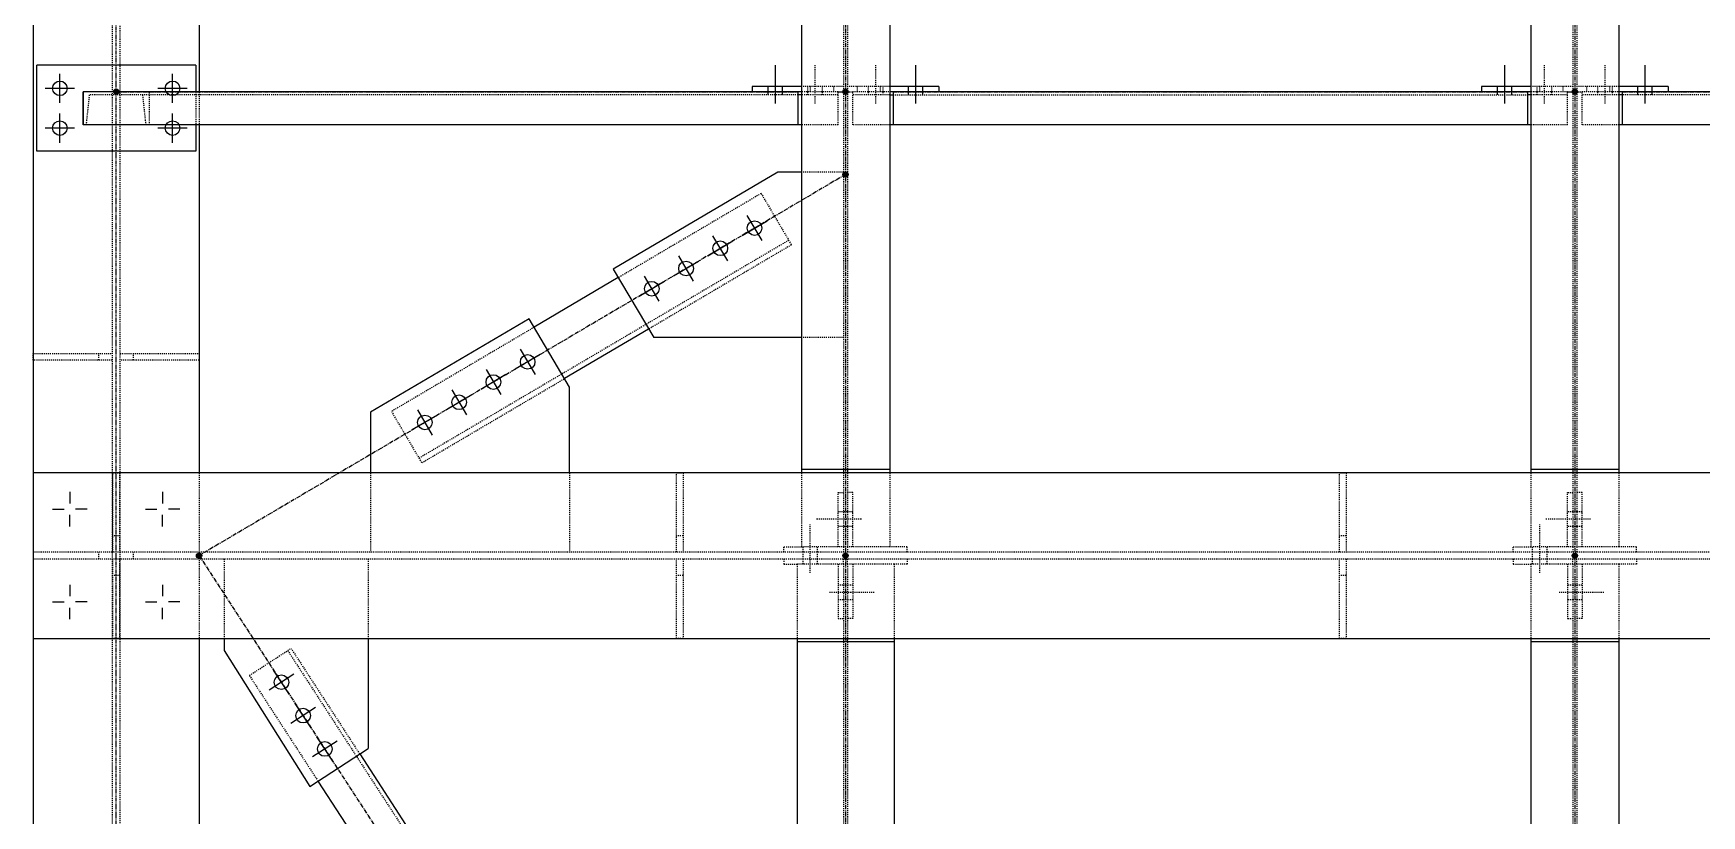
# Model space of a CAD drawing. Header units: millimetres. Extents: x 2102 to 20742, y 12631 to 26594.
# Drawn here: x 8507 to 11023, y 19128 to 20309 of the extents above; entities that cross this region are included whole.
import ezdxf

# ---------------------------------------------------------------- set-up
doc = ezdxf.new("R2010")
doc.units = ezdxf.units.MM
for name, pattern in [('CENTER', [12.7, 7.9375, -1.5875, 1.5875, -1.5875]), ('DXK_LINE_DOT2', [3.9198, 1.9599, -1.9599]), ('DXK_LINE_DOT5', [7.8785, 2.979, -0.9799, 0.9799, -0.9799, 0.9799, -0.9799])]:
    doc.linetypes.add(name, pattern=pattern)
for name, color, linetype in [('1', 7, 'Continuous'), ('2', 7, 'Continuous'), ('4', 7, 'Continuous')]:
    doc.layers.add(name, color=color, linetype=linetype)

# ---------------------------------------------------------------- blocks, each defined once
blk = doc.blocks.new('GridLine-116860372-116902 - 114867')
at = {"layer": '2', "color": 7, "linetype": 'DXK_LINE_DOT5'}
blk.add_line((9575.6, 12454.5), (9575.6, 27661.7), dxfattribs=at)
blk = doc.blocks.new('Part-116860372-114948 - 114867')
at = {"layer": '4', "linetype": 'Continuous'}
for points in [[(12325.6, 21315.8, -1), (12325.6, 21325.8, -1)], [(12325.6, 19065.8, -1), (12325.6, 19075.8, -1)]]:
    blk.add_hatch(color=4, dxfattribs=at).paths.add_polyline_path(points)
at = {"layer": '1', "color": 6, "linetype": 'DXK_LINE_DOT2'}
for p, q in [((12242.3, 21306.9), (12242.3, 21223.1)), ((12408.8, 21306.9), (12242.3, 21306.9)), ((12322, 21306.9), (12322, 21229.3)), ((12329.1, 21306.9), (12329.1, 21229.3)), ((12408.8, 21306.9), (12408.8, 21229.3)), ((12322, 21223.1), (12322, 19233.3)), ((12329.1, 21223.1), (12329.1, 19233.3)), ((12242.3, 19227.1), (12242.3, 19087.1)), ((12322, 19227.1), (12322, 19087.1)), ((12329.1, 19227.1), (12329.1, 19087.1)), ((12408.8, 19227.1), (12408.8, 19087.1)), ((12408.8, 19087.1), (12242.3, 19087.1))]:
    blk.add_line(p, q, dxfattribs=at)
at = {"layer": '2', "color": 2, "linetype": 'Continuous'}
for p, q in [((12242.3, 21229.3), (12242.3, 19227.1)), ((12408.8, 21223.1), (12242.3, 21223.1)), ((12322, 21229.3), (12322, 21223.1)), ((12329.1, 21229.3), (12329.1, 21223.1)), ((12408.8, 21229.3), (12408.8, 19227.1)), ((12408.8, 19233.3), (12242.3, 19233.3)), ((12322, 19233.3), (12322, 19227.1)), ((12329.1, 19233.3), (12329.1, 19227.1))]:
    blk.add_line(p, q, dxfattribs=at)
at = {"layer": '4', "color": 4, "linetype": 'CENTER'}
blk.add_line((12325.6, 21320.8), (12325.6, 19070.8), dxfattribs=at)
at = {"layer": '4', "color": 4, "linetype": 'Continuous'}
for centre in [(12325.6, 21320.8), (12325.6, 19070.8)]:
    blk.add_circle(centre, 5, dxfattribs=at)
blk = doc.blocks.new('Part-116860372-114947 - 114867')
at = {"layer": '4', "linetype": 'Continuous'}
for points in [[(10950.6, 21315.8, -1), (10950.6, 21325.8, -1)], [(10950.6, 19065.8, -1), (10950.6, 19075.8, -1)]]:
    blk.add_hatch(color=4, dxfattribs=at).paths.add_polyline_path(points)
at = {"layer": '1', "color": 6, "linetype": 'DXK_LINE_DOT2'}
for p, q in [((10867.3, 21306.9), (10867.3, 21223.1)), ((11033.8, 21306.9), (10867.3, 21306.9)), ((10947, 21306.9), (10947, 21229.3)), ((10954.1, 21306.9), (10954.1, 21229.3)), ((11033.8, 21306.9), (11033.8, 21229.3)), ((10947, 21223.1), (10947, 19233.3)), ((10954.1, 21223.1), (10954.1, 19233.3)), ((10867.3, 19227.1), (10867.3, 19087.1)), ((10947, 19227.1), (10947, 19087.1)), ((10954.1, 19227.1), (10954.1, 19087.1)), ((11033.8, 19227.1), (11033.8, 19087.1)), ((11033.8, 19087.1), (10867.3, 19087.1))]:
    blk.add_line(p, q, dxfattribs=at)
at = {"layer": '2', "color": 2, "linetype": 'Continuous'}
for p, q in [((10867.3, 21229.3), (10867.3, 19227.1)), ((11033.8, 21223.1), (10867.3, 21223.1)), ((10947, 21229.3), (10947, 21223.1)), ((10954.1, 21229.3), (10954.1, 21223.1)), ((11033.8, 21229.3), (11033.8, 19227.1)), ((11033.8, 19233.3), (10867.3, 19233.3)), ((10947, 19233.3), (10947, 19227.1)), ((10954.1, 19233.3), (10954.1, 19227.1))]:
    blk.add_line(p, q, dxfattribs=at)
at = {"layer": '4', "color": 4, "linetype": 'CENTER'}
blk.add_line((10950.6, 21320.8), (10950.6, 19070.8), dxfattribs=at)
at = {"layer": '4', "color": 4, "linetype": 'Continuous'}
for centre in [(10950.6, 21320.8), (10950.6, 19070.8)]:
    blk.add_circle(centre, 5, dxfattribs=at)
blk = doc.blocks.new('Bolt-116860372-115965 - 114867')
at = {"layer": '1', "color": 1, "linetype": 'DXK_LINE_DOT2'}
for p, q in [((12295.8, 19002.1), (12380.8, 19002.1)), ((12312, 19015.8), (12322, 19015.8)), ((12322, 19015.8), (12329.1, 19015.8)), ((12329.1, 19015.8), (12339.1, 19015.8)), ((12312, 18988.3), (12322, 18988.3)), ((12322, 18988.3), (12329.1, 18988.3)), ((12329.1, 18988.3), (12339.1, 18988.3))]:
    blk.add_line(p, q, dxfattribs=at)
blk = doc.blocks.new('Bolt-116860372-115976 - 114867')
at = {"layer": '1', "color": 1, "linetype": 'DXK_LINE_DOT2'}
for p, q in [((10920.4, 19002.1), (11005.4, 19002.1)), ((10936.6, 19015.8), (10946.6, 19015.8)), ((10946.6, 19015.8), (10954.5, 19015.8)), ((10954.5, 19015.8), (10964.5, 19015.8)), ((10936.6, 18988.3), (10946.6, 18988.3)), ((10946.6, 18988.3), (10954.5, 18988.3)), ((10954.5, 18988.3), (10964.5, 18988.3))]:
    blk.add_line(p, q, dxfattribs=at)
blk = doc.blocks.new('Part-116860372-115042 - 114867')
at = {"layer": '4', "linetype": 'Continuous'}
for points in [[(10950.6, 19940.8, -1), (10950.6, 19950.8, -1)], [(12325.6, 19940.8, -1), (12325.6, 19950.8, -1)]]:
    blk.add_hatch(color=4, dxfattribs=at).paths.add_polyline_path(points)
at = {"layer": '1', "color": 6, "linetype": 'DXK_LINE_DOT2'}
for p, q in [((10964.1, 19883.3), (10964.1, 19945.8)), ((11040.1, 19945.8), (10964.1, 19945.8)), ((12312, 19945.8), (12236.1, 19945.8)), ((12312, 19883.3), (12312, 19945.8)), ((11033.8, 19939.6), (10964.1, 19939.6)), ((11040.1, 19939.6), (12236.1, 19939.6)), ((12312, 19939.6), (12242.3, 19939.6)), ((11033.8, 19883.3), (10964.1, 19883.3)), ((12312, 19883.3), (12242.3, 19883.3))]:
    blk.add_line(p, q, dxfattribs=at)
at = {"layer": '2', "color": 2, "linetype": 'Continuous'}
for p, q in [((12236.1, 19945.8), (11040.1, 19945.8)), ((11040.1, 19945.8), (11040.1, 19883.3)), ((12236.1, 19945.8), (12236.1, 19883.3)), ((11033.8, 19939.6), (11040.1, 19939.6)), ((12242.3, 19939.6), (12236.1, 19939.6)), ((12242.3, 19883.3), (11033.8, 19883.3))]:
    blk.add_line(p, q, dxfattribs=at)
at = {"layer": '4', "color": 4, "linetype": 'CENTER'}
for p, q in [((10950.6, 19945.8), (10964.1, 19945.8)), ((11040.1, 19945.8), (12236.1, 19945.8)), ((12312, 19945.8), (12325.6, 19945.8))]:
    blk.add_line(p, q, dxfattribs=at)
at = {"layer": '4', "color": 4, "linetype": 'Continuous'}
for centre in [(10950.6, 19945.8), (12325.6, 19945.8)]:
    blk.add_circle(centre, 5, dxfattribs=at)
blk = doc.blocks.new('Part-116860372-115984 - 114867')
at = {"layer": '1', "color": 6, "linetype": 'DXK_LINE_DOT2'}
for p, q in [((12339.1, 19189.6), (12329.1, 19189.6)), ((12339.1, 19087.1), (12339.1, 19189.6)), ((12329.1, 19087.1), (12329.1, 19077.1)), ((12441.6, 19087.1), (12408.8, 19087.1)), ((12441.6, 19077.1), (12441.6, 19087.1))]:
    blk.add_line(p, q, dxfattribs=at)
blk = doc.blocks.new('Part-116860372-115963 - 114867')
at = {"layer": '1', "color": 6, "linetype": 'DXK_LINE_DOT2'}
for p, q in [((12329.1, 19054.6), (12329.1, 19064.6)), ((12441.6, 19064.6), (12441.6, 19054.6)), ((12339.1, 19054.6), (12339.1, 18952.1)), ((12441.6, 19054.6), (12408.8, 19054.6)), ((12339.1, 18952.1), (12329.1, 18952.1))]:
    blk.add_line(p, q, dxfattribs=at)
blk = doc.blocks.new('Part-116860372-157426 - 114867')
at = {"layer": '1', "color": 6, "linetype": 'DXK_LINE_DOT2'}
for p, q in [((9569.3, 19227.1), (9419.3, 19227.1)), ((9419.3, 19227.1), (9419.3, 19077.1)), ((10631.8, 19227.1), (9581.8, 19227.1)), ((11881.8, 19227.1), (10644.3, 19227.1)), ((13131.8, 19227.1), (11894.3, 19227.1)), ((9419.3, 19064.6), (9419.3, 18914.6)), ((9419.3, 18914.6), (9569.3, 18914.6)), ((9581.8, 18914.6), (10631.8, 18914.6)), ((10644.3, 18914.6), (11881.8, 18914.6)), ((11894.3, 18914.6), (13131.8, 18914.6))]:
    blk.add_line(p, q, dxfattribs=at)
blk = doc.blocks.new('Part-116860372-115975 - 114867')
at = {"layer": '1', "color": 6, "linetype": 'DXK_LINE_DOT2'}
for p, q in [((10834.1, 19064.6), (10834.1, 19054.6)), ((10946.6, 19054.6), (10946.6, 19064.6)), ((10834.1, 19054.6), (10859.1, 19054.6)), ((10936.6, 19054.6), (10936.6, 18952.1)), ((10936.6, 18952.1), (10946.6, 18952.1))]:
    blk.add_line(p, q, dxfattribs=at)
blk = doc.blocks.new('Part-116860372-115983 - 114867')
at = {"layer": '1', "color": 6, "linetype": 'DXK_LINE_DOT2'}
for p, q in [((12312, 19087.1), (12312, 19189.6)), ((12312, 19189.6), (12322, 19189.6)), ((12209.5, 19077.1), (12209.5, 19087.1)), ((12209.5, 19087.1), (12242.3, 19087.1)), ((12322, 19087.1), (12322, 19077.1))]:
    blk.add_line(p, q, dxfattribs=at)
blk = doc.blocks.new('Part-116860372-114982 - 114867')
at = {"layer": '4', "linetype": 'Continuous'}
for points in [[(10950.6, 19065.8, -1), (10950.6, 19075.8, -1)], [(10950.6, 15315.8, -1), (10950.6, 15325.8, -1)]]:
    blk.add_hatch(color=4, dxfattribs=at).paths.add_polyline_path(points)
at = {"layer": '1', "color": 6, "linetype": 'DXK_LINE_DOT2'}
for p, q in [((11042.1, 19054.6), (10859.1, 19054.6)), ((10859.1, 19054.6), (10859.1, 18914.6)), ((10946.6, 19054.6), (10946.6, 18914.6)), ((10954.5, 19054.6), (10954.5, 18908.3)), ((11042.1, 19054.6), (11042.1, 18914.6)), ((10946.6, 18908.3), (10946.6, 15470.2)), ((10954.5, 18908.3), (10954.5, 15470.2)), ((10859.1, 15464), (10859.1, 15338.3)), ((10946.6, 15338.3), (10946.6, 15464)), ((10954.5, 15464), (10954.5, 15338.3)), ((11042.1, 15464), (11042.1, 15338.3)), ((11042.1, 15338.3), (10859.1, 15338.3))]:
    blk.add_line(p, q, dxfattribs=at)
at = {"layer": '2', "color": 2, "linetype": 'Continuous'}
for p, q in [((10859.1, 18914.6), (10859.1, 15464)), ((11042.1, 18908.3), (10859.1, 18908.3)), ((10946.6, 18914.6), (10946.6, 18908.3)), ((10954.5, 18908.3), (10954.5, 18914.6)), ((11042.1, 18914.6), (11042.1, 15464)), ((11042.1, 15470.2), (10859.1, 15470.2)), ((10946.6, 15470.2), (10946.6, 15464)), ((10954.5, 15470.2), (10954.5, 15464))]:
    blk.add_line(p, q, dxfattribs=at)
at = {"layer": '4', "color": 4, "linetype": 'CENTER'}
blk.add_line((10950.6, 19070.8), (10950.6, 15320.8), dxfattribs=at)
at = {"layer": '4', "color": 4, "linetype": 'Continuous'}
for centre in [(10950.6, 19070.8), (10950.6, 15320.8)]:
    blk.add_circle(centre, 5, dxfattribs=at)
blk = doc.blocks.new('Part-116860372-114983 - 114867')
at = {"layer": '4', "linetype": 'Continuous'}
for points in [[(12325.6, 19065.8, -1), (12325.6, 19075.8, -1)], [(12325.6, 15315.8, -1), (12325.6, 15325.8, -1)]]:
    blk.add_hatch(color=4, dxfattribs=at).paths.add_polyline_path(points)
at = {"layer": '1', "color": 6, "linetype": 'DXK_LINE_DOT2'}
for p, q in [((12408.8, 19054.6), (12242.3, 19054.6)), ((12242.3, 19054.6), (12242.3, 18914.6)), ((12322, 19054.6), (12322, 18914.6)), ((12329.1, 19054.6), (12329.1, 18914.6)), ((12408.8, 19054.6), (12408.8, 18914.6)), ((12322, 18908.3), (12322, 15470.2)), ((12329.1, 18908.3), (12329.1, 15470.2)), ((12242.3, 15464), (12242.3, 15338.3)), ((12322, 15338.3), (12322, 15464)), ((12329.1, 15464), (12329.1, 15338.3)), ((12408.8, 15464), (12408.8, 15338.3)), ((12408.8, 15338.3), (12242.3, 15338.3))]:
    blk.add_line(p, q, dxfattribs=at)
at = {"layer": '2', "color": 2, "linetype": 'Continuous'}
for p, q in [((12242.3, 18914.6), (12242.3, 15464)), ((12408.8, 18908.3), (12242.3, 18908.3)), ((12322, 18914.6), (12322, 18908.3)), ((12329.1, 18914.6), (12329.1, 18908.3)), ((12408.8, 18914.6), (12408.8, 15464)), ((12408.8, 15470.2), (12242.3, 15470.2)), ((12322, 15470.2), (12322, 15464)), ((12329.1, 15470.2), (12329.1, 15464))]:
    blk.add_line(p, q, dxfattribs=at)
at = {"layer": '4', "color": 4, "linetype": 'CENTER'}
blk.add_line((12325.6, 19070.8), (12325.6, 15320.8), dxfattribs=at)
at = {"layer": '4', "color": 4, "linetype": 'Continuous'}
for centre in [(12325.6, 19070.8), (12325.6, 15320.8)]:
    blk.add_circle(centre, 5, dxfattribs=at)
blk = doc.blocks.new('Part-116860372-149920 - 114867')
at = {"layer": '1', "color": 6, "linetype": 'DXK_LINE_DOT2'}
for p, q in [((10631.8, 19077.1), (10631.8, 19227.1)), ((10631.8, 19227.1), (10644.3, 19227.1)), ((10644.3, 19227.1), (10644.3, 19077.1)), ((10644.3, 19108.3), (10631.8, 19108.3))]:
    blk.add_line(p, q, dxfattribs=at)
blk = doc.blocks.new('Part-116860372-115041 - 114867')
at = {"layer": '4', "linetype": 'Continuous'}
for points in [[(9575.6, 19940.8, -1), (9575.6, 19950.8, -1)], [(10950.6, 19940.8, -1), (10950.6, 19950.8, -1)]]:
    blk.add_hatch(color=4, dxfattribs=at).paths.add_polyline_path(points)
at = {"layer": '1', "color": 6, "linetype": 'DXK_LINE_DOT2'}
for p, q in [((9638.1, 19883.3), (9638.1, 19945.8)), ((10937, 19945.8), (10861.1, 19945.8)), ((10937, 19883.3), (10937, 19945.8)), ((9519.3, 19883.3), (9525.4, 19939.6)), ((10861.1, 19939.6), (9525.4, 19939.6)), ((9631.9, 19883.3), (9625.7, 19939.6)), ((10937, 19939.6), (10867.3, 19939.6)), ((10937, 19883.3), (9631.9, 19883.3))]:
    blk.add_line(p, q, dxfattribs=at)
at = {"layer": '2', "color": 2, "linetype": 'Continuous'}
for p, q in [((9513.1, 19883.3), (9513.1, 19945.8)), ((10861.1, 19945.8), (9513.1, 19945.8)), ((10861.1, 19883.3), (10861.1, 19945.8)), ((10867.3, 19939.6), (10861.1, 19939.6)), ((10867.3, 19883.3), (9513.1, 19883.3))]:
    blk.add_line(p, q, dxfattribs=at)
at = {"layer": '4', "color": 4, "linetype": 'CENTER'}
for p, q in [((9575.6, 19945.8), (10861.1, 19945.8)), ((10937, 19945.8), (10950.6, 19945.8))]:
    blk.add_line(p, q, dxfattribs=at)
at = {"layer": '4', "color": 4, "linetype": 'Continuous'}
for centre in [(9575.6, 19945.8), (10950.6, 19945.8)]:
    blk.add_circle(centre, 5, dxfattribs=at)
blk = doc.blocks.new('Part-116860372-115043 - 114867')
at = {"layer": '4', "linetype": 'Continuous'}
for points in [[(12325.6, 19940.8, -1), (12325.6, 19950.8, -1)], [(13700.6, 19940.8, -1), (13700.6, 19950.8, -1)]]:
    blk.add_hatch(color=4, dxfattribs=at).paths.add_polyline_path(points)
at = {"layer": '1', "color": 6, "linetype": 'DXK_LINE_DOT2'}
for p, q in [((12415.1, 19945.8), (12339.1, 19945.8)), ((12339.1, 19883.3), (12339.1, 19945.8)), ((13563.1, 19945.8), (13683.8, 19945.8)), ((13683.8, 19945.8), (13683.8, 19920.8)), ((12408.8, 19939.6), (12339.1, 19939.6)), ((13563.1, 19939.6), (12415.1, 19939.6)), ((13683.8, 19939.6), (13569.3, 19939.6)), ((13596.3, 19883.3), (13596.3, 19920.8)), ((13596.3, 19920.8), (13683.8, 19920.8)), ((12408.8, 19883.3), (12339.1, 19883.3)), ((13596.3, 19883.3), (13569.3, 19883.3))]:
    blk.add_line(p, q, dxfattribs=at)
at = {"layer": '2', "color": 2, "linetype": 'Continuous'}
for p, q in [((13563.1, 19945.8), (12415.1, 19945.8)), ((12415.1, 19945.8), (12415.1, 19883.3)), ((13563.1, 19945.8), (13563.1, 19883.3)), ((12415.1, 19939.6), (12408.8, 19939.6)), ((13569.3, 19939.6), (13563.1, 19939.6)), ((13569.3, 19883.3), (12408.8, 19883.3))]:
    blk.add_line(p, q, dxfattribs=at)
at = {"layer": '4', "color": 4, "linetype": 'CENTER'}
for p, q in [((12325.6, 19945.8), (12339.1, 19945.8)), ((12415.1, 19945.8), (13563.1, 19945.8)), ((13683.8, 19945.8), (13700.6, 19945.8))]:
    blk.add_line(p, q, dxfattribs=at)
at = {"layer": '4', "color": 4, "linetype": 'Continuous'}
for centre in [(12325.6, 19945.8), (13700.6, 19945.8)]:
    blk.add_circle(centre, 5, dxfattribs=at)
blk = doc.blocks.new('Part-116860372-115079 - 114867')
at = {"layer": '4', "linetype": 'Continuous'}
for points in [[(9731.8, 19065.8, -1), (9731.8, 19075.8, -1)], [(10950.6, 17190.8, -1), (10950.6, 17200.8, -1)]]:
    blk.add_hatch(color=4, dxfattribs=at).paths.add_polyline_path(points)
at = {"layer": '1', "color": 6, "linetype": 'DXK_LINE_DOT2'}
for p, q in [((9826.6, 18844.7), (9905.2, 18895.8)), ((9898.9, 18891.7), (10834, 17453.1)), ((9905.2, 18895.8), (10034.6, 18696.7)), ((9826.6, 18844.7), (9956, 18645.6)), ((10840.3, 17457.2), (10710.9, 17656.3)), ((10632.3, 17605.2), (10761.7, 17406.1)), ((10840.3, 17457.2), (10761.7, 17406.1))]:
    blk.add_line(p, q, dxfattribs=at)
at = {"layer": '2', "color": 2, "linetype": 'Continuous'}
for p, q in [((10034.6, 18696.7), (10710.9, 17656.3)), ((9956, 18645.6), (10632.3, 17605.2))]:
    blk.add_line(p, q, dxfattribs=at)
at = {"layer": '4', "color": 4, "linetype": 'CENTER'}
blk.add_line((9731.8, 19070.8), (10950.6, 17195.8), dxfattribs=at)
at = {"layer": '4', "color": 4, "linetype": 'Continuous'}
for centre in [(9731.8, 19070.8), (10950.6, 17195.8)]:
    blk.add_circle(centre, 5, dxfattribs=at)
blk = doc.blocks.new('Part-116860372-115106 - 114867')
at = {"layer": '4', "linetype": 'Continuous'}
for points in [[(10950.6, 19784.6, -1), (10950.6, 19794.6, -1)], [(9731.8, 19065.8, -1), (9731.8, 19075.8, -1)]]:
    blk.add_hatch(color=4, dxfattribs=at).paths.add_polyline_path(points)
at = {"layer": '1', "color": 6, "linetype": 'DXK_LINE_DOT2'}
for p, q in [((10791.4, 19753.8), (10522.2, 19595)), ((10791.4, 19753.8), (10848.6, 19656.9)), ((10843.5, 19665.5), (10146.5, 19254.5)), ((10848.6, 19656.9), (10579.4, 19498.1)), ((10363.6, 19501.5), (10094.5, 19342.7)), ((10151.6, 19245.8), (10420.8, 19404.6)), ((10094.5, 19342.7), (10151.6, 19245.8))]:
    blk.add_line(p, q, dxfattribs=at)
at = {"layer": '2', "color": 2, "linetype": 'Continuous'}
for p, q in [((10522.2, 19595), (10363.6, 19501.5)), ((10579.4, 19498.1), (10420.8, 19404.6))]:
    blk.add_line(p, q, dxfattribs=at)
at = {"layer": '4', "color": 4, "linetype": 'CENTER'}
blk.add_line((10950.6, 19789.6), (9731.8, 19070.8), dxfattribs=at)
at = {"layer": '4', "color": 4, "linetype": 'Continuous'}
for centre in [(10950.6, 19789.6), (9731.8, 19070.8)]:
    blk.add_circle(centre, 5, dxfattribs=at)
blk = doc.blocks.new('Part-116860372-115112 - 114867')
at = {"layer": '2', "color": 2, "linetype": 'Continuous'}
for p, q in [((9419.3, 19227.1), (9419.3, 18914.6)), ((20038.1, 19227.1), (9419.3, 19227.1)), ((9419.3, 18914.6), (17066.8, 18914.6))]:
    blk.add_line(p, q, dxfattribs=at)
blk = doc.blocks.new('Part-116860372-115114 - 114867')
at = {"layer": '1', "color": 6, "linetype": 'DXK_LINE_DOT2'}
for p, q in [((20038.1, 19077.1), (9419.3, 19077.1)), ((9419.3, 19077.1), (9419.3, 19064.6)), ((9419.3, 19064.6), (20038.1, 19064.6))]:
    blk.add_line(p, q, dxfattribs=at)
blk = doc.blocks.new('Part-116860372-116307 - 114867')
at = {"layer": '1', "color": 6, "linetype": 'DXK_LINE_DOT2'}
for p, q in [((10947, 19794), (10867.3, 19794)), ((10947, 19482), (10867.3, 19482))]:
    blk.add_line(p, q, dxfattribs=at)
at = {"layer": '2', "color": 2, "linetype": 'Continuous'}
for p, q in [((10822.7, 19794), (10512.7, 19611.2)), ((10867.3, 19794), (10822.7, 19794)), ((10512.7, 19611.2), (10588.9, 19482)), ((10867.3, 19482), (10588.9, 19482))]:
    blk.add_line(p, q, dxfattribs=at)
blk = doc.blocks.new('Part-116860372-115979 - 114867')
at = {"layer": '1', "color": 6, "linetype": 'DXK_LINE_DOT2'}
for p, q in [((10937, 19087.1), (10937, 19189.6)), ((10937, 19189.6), (10947, 19189.6)), ((10834.5, 19077.1), (10834.5, 19087.1)), ((10834.5, 19087.1), (10867.3, 19087.1)), ((10947, 19087.1), (10947, 19077.1))]:
    blk.add_line(p, q, dxfattribs=at)
blk = doc.blocks.new('Part-116860372-149919 - 114867')
at = {"layer": '1', "color": 6, "linetype": 'DXK_LINE_DOT2'}
for p, q in [((11881.8, 18914.6), (11881.8, 19064.6)), ((11894.3, 19064.6), (11894.3, 18914.6)), ((11894.3, 19033.3), (11881.8, 19033.3)), ((11894.3, 18914.6), (11881.8, 18914.6))]:
    blk.add_line(p, q, dxfattribs=at)
blk = doc.blocks.new('Bolt-116860372-115966 - 114867')
at = {"layer": '1', "color": 1, "linetype": 'DXK_LINE_DOT2'}
for p, q in [((12259.5, 19038.3), (12259.5, 19129.6)), ((12245.8, 19077.1), (12245.8, 19087.1)), ((12245.8, 19064.6), (12245.8, 19077.1)), ((12245.8, 19054.6), (12245.8, 19064.6)), ((12273.3, 19077.1), (12273.3, 19087.1)), ((12273.3, 19064.6), (12273.3, 19077.1)), ((12273.3, 19054.6), (12273.3, 19064.6))]:
    blk.add_line(p, q, dxfattribs=at)
blk = doc.blocks.new('Part-116860372-116334 - 114867')
at = {"layer": '1', "color": 6, "linetype": 'DXK_LINE_DOT2'}
for p, q in [((10055.3, 19227.1), (10055.3, 19077.1)), ((10430.3, 19227.1), (10430.3, 19077.1))]:
    blk.add_line(p, q, dxfattribs=at)
at = {"layer": '2', "color": 2, "linetype": 'Continuous'}
for p, q in [((10354.1, 19517.6), (10055.3, 19341.4)), ((10430.3, 19388.4), (10354.1, 19517.6)), ((10430.3, 19227.1), (10430.3, 19388.4)), ((10055.3, 19341.4), (10055.3, 19227.1))]:
    blk.add_line(p, q, dxfattribs=at)
blk = doc.blocks.new('Bolt-116860372-116308 - 114867')
at = {"layer": '2', "color": 1, "linetype": 'Continuous'}
for p, q in [((10755.5, 19674.5), (10802.8, 19702.5)), ((10793.1, 19664.8), (10765.2, 19712.2)), ((10690.9, 19636.4), (10738.2, 19664.4)), ((10728.5, 19626.7), (10700.6, 19674.1)), ((10663.9, 19588.6), (10636, 19636)), ((10599.3, 19550.5), (10571.4, 19597.9)), ((10626.2, 19598.3), (10673.6, 19626.3)), ((10561.6, 19560.2), (10609, 19588.2))]:
    blk.add_line(p, q, dxfattribs=at)
for centre in [(10779.1, 19688.5), (10714.5, 19650.4), (10649.9, 19612.3), (10585.3, 19574.2)]:
    blk.add_circle(centre, 13.8, dxfattribs=at)
blk = doc.blocks.new('Part-116860372-115681 - 114867')
at = {"layer": '1', "color": 6, "linetype": 'DXK_LINE_DOT2'}
for p, q in [((11033.8, 19955.8), (10954.1, 19955.8)), ((10972.9, 19945.8), (10972.9, 19955.8)), ((11016.6, 19945.8), (11016.6, 19955.8))]:
    blk.add_line(p, q, dxfattribs=at)
at = {"layer": '2', "color": 2, "linetype": 'Continuous'}
for p, q in [((11126.6, 19955.8), (11033.8, 19955.8)), ((11040.1, 19945.8), (11033.8, 19945.8)), ((11126.6, 19955.8), (11126.6, 19945.8))]:
    blk.add_line(p, q, dxfattribs=at)
blk = doc.blocks.new('Bolt-116860372-115682 - 114867')
at = {"layer": '1', "color": 1, "linetype": 'DXK_LINE_DOT2'}
for p, q in [((11007.9, 19923.3), (11007.9, 19995.8)), ((10994.1, 19945.8), (10994.1, 19955.8)), ((10994.1, 19939.6), (10994.1, 19945.8)), ((11021.6, 19945.8), (11021.6, 19955.8)), ((11021.6, 19939.6), (11021.6, 19945.8))]:
    blk.add_line(p, q, dxfattribs=at)
at = {"layer": '2', "color": 1, "linetype": 'Continuous'}
for p, q in [((11082.9, 19923.3), (11082.9, 19995.8)), ((11069.1, 19945.8), (11069.1, 19955.8)), ((11069.1, 19939.6), (11069.1, 19945.8)), ((11096.6, 19945.8), (11096.6, 19955.8)), ((11096.6, 19939.6), (11096.6, 19945.8))]:
    blk.add_line(p, q, dxfattribs=at)
blk = doc.blocks.new('Part-116860372-115683 - 114867')
at = {"layer": '1', "color": 6, "linetype": 'DXK_LINE_DOT2'}
for p, q in [((12408.8, 19955.8), (12329.1, 19955.8)), ((12347.9, 19945.8), (12347.9, 19955.8)), ((12391.6, 19945.8), (12391.6, 19955.8))]:
    blk.add_line(p, q, dxfattribs=at)
at = {"layer": '2', "color": 2, "linetype": 'Continuous'}
for p, q in [((12501.6, 19955.8), (12408.8, 19955.8)), ((12415.1, 19945.8), (12408.8, 19945.8)), ((12501.6, 19955.8), (12501.6, 19945.8))]:
    blk.add_line(p, q, dxfattribs=at)
blk = doc.blocks.new('Bolt-116860372-115684 - 114867')
at = {"layer": '1', "color": 1, "linetype": 'DXK_LINE_DOT2'}
for p, q in [((12382.9, 19923.3), (12382.9, 19995.8)), ((12369.1, 19945.8), (12369.1, 19955.8)), ((12369.1, 19939.6), (12369.1, 19945.8)), ((12396.6, 19945.8), (12396.6, 19955.8)), ((12396.6, 19939.6), (12396.6, 19945.8))]:
    blk.add_line(p, q, dxfattribs=at)
at = {"layer": '2', "color": 1, "linetype": 'Continuous'}
for p, q in [((12457.9, 19923.3), (12457.9, 19995.8)), ((12444.1, 19945.8), (12444.1, 19955.8)), ((12444.1, 19939.6), (12444.1, 19945.8)), ((12471.6, 19945.8), (12471.6, 19955.8)), ((12471.6, 19939.6), (12471.6, 19945.8))]:
    blk.add_line(p, q, dxfattribs=at)
blk = doc.blocks.new('Part-116860372-115685 - 114867')
at = {"layer": '1', "color": 6, "linetype": 'DXK_LINE_DOT2'}
for p, q in [((10947, 19955.8), (10867.3, 19955.8)), ((10884.5, 19945.8), (10884.5, 19955.8)), ((10928.3, 19945.8), (10928.3, 19955.8))]:
    blk.add_line(p, q, dxfattribs=at)
at = {"layer": '2', "color": 2, "linetype": 'Continuous'}
for p, q in [((10867.3, 19955.8), (10774.5, 19955.8)), ((10774.5, 19955.8), (10774.5, 19945.8)), ((10867.3, 19945.8), (10861.1, 19945.8))]:
    blk.add_line(p, q, dxfattribs=at)
blk = doc.blocks.new('Bolt-116860372-115686 - 114867')
at = {"layer": '1', "color": 1, "linetype": 'DXK_LINE_DOT2'}
for p, q in [((10893.3, 19923.3), (10893.3, 19995.8)), ((10879.5, 19945.8), (10879.5, 19955.8)), ((10879.5, 19939.6), (10879.5, 19945.8)), ((10907, 19945.8), (10907, 19955.8)), ((10907, 19939.6), (10907, 19945.8))]:
    blk.add_line(p, q, dxfattribs=at)
at = {"layer": '2', "color": 1, "linetype": 'Continuous'}
for p, q in [((10818.3, 19923.3), (10818.3, 19995.8)), ((10804.5, 19945.8), (10804.5, 19955.8)), ((10804.5, 19939.6), (10804.5, 19945.8)), ((10832, 19945.8), (10832, 19955.8)), ((10832, 19939.6), (10832, 19945.8))]:
    blk.add_line(p, q, dxfattribs=at)
blk = doc.blocks.new('Part-116860372-115687 - 114867')
at = {"layer": '1', "color": 6, "linetype": 'DXK_LINE_DOT2'}
for p, q in [((12322, 19955.8), (12242.3, 19955.8)), ((12259.5, 19945.8), (12259.5, 19955.8)), ((12303.3, 19945.8), (12303.3, 19955.8))]:
    blk.add_line(p, q, dxfattribs=at)
at = {"layer": '2', "color": 2, "linetype": 'Continuous'}
for p, q in [((12242.3, 19955.8), (12149.5, 19955.8)), ((12149.5, 19955.8), (12149.5, 19945.8)), ((12242.3, 19945.8), (12236.1, 19945.8))]:
    blk.add_line(p, q, dxfattribs=at)
blk = doc.blocks.new('Bolt-116860372-115688 - 114867')
at = {"layer": '1', "color": 1, "linetype": 'DXK_LINE_DOT2'}
for p, q in [((12268.3, 19923.3), (12268.3, 19995.8)), ((12254.5, 19945.8), (12254.5, 19955.8)), ((12254.5, 19939.6), (12254.5, 19945.8)), ((12282, 19945.8), (12282, 19955.8)), ((12282, 19939.6), (12282, 19945.8))]:
    blk.add_line(p, q, dxfattribs=at)
at = {"layer": '2', "color": 1, "linetype": 'Continuous'}
for p, q in [((12193.3, 19923.3), (12193.3, 19995.8)), ((12179.5, 19945.8), (12179.5, 19955.8)), ((12179.5, 19939.6), (12179.5, 19945.8)), ((12207, 19945.8), (12207, 19955.8)), ((12207, 19939.6), (12207, 19945.8))]:
    blk.add_line(p, q, dxfattribs=at)
blk = doc.blocks.new('Part-116860372-115964 - 114867')
at = {"layer": '1', "color": 6, "linetype": 'DXK_LINE_DOT2'}
for p, q in [((12209.5, 19064.6), (12209.5, 19054.6)), ((12322, 19054.6), (12322, 19064.6)), ((12209.5, 19054.6), (12242.3, 19054.6)), ((12312, 19054.6), (12312, 18952.1)), ((12312, 18952.1), (12322, 18952.1))]:
    blk.add_line(p, q, dxfattribs=at)
blk = doc.blocks.new('Part-116860372-115974 - 114867')
at = {"layer": '1', "color": 6, "linetype": 'DXK_LINE_DOT2'}
for p, q in [((10954.5, 19054.6), (10954.5, 19064.6)), ((11067, 19064.6), (11067, 19054.6)), ((10964.5, 19054.6), (10964.5, 18952.1)), ((11067, 19054.6), (11042.1, 19054.6)), ((10964.5, 18952.1), (10954.5, 18952.1))]:
    blk.add_line(p, q, dxfattribs=at)
blk = doc.blocks.new('Bolt-116860372-115977 - 114867')
at = {"layer": '1', "color": 1, "linetype": 'DXK_LINE_DOT2'}
for p, q in [((10884.1, 19038.3), (10884.1, 19129.6)), ((10870.4, 19077.1), (10870.4, 19087.1)), ((10870.4, 19064.6), (10870.4, 19077.1)), ((10870.4, 19054.6), (10870.4, 19064.6)), ((10897.9, 19077.1), (10897.9, 19087.1)), ((10897.9, 19064.6), (10897.9, 19077.1)), ((10897.9, 19054.6), (10897.9, 19064.6))]:
    blk.add_line(p, q, dxfattribs=at)
blk = doc.blocks.new('Part-116860372-115980 - 114867')
at = {"layer": '1', "color": 6, "linetype": 'DXK_LINE_DOT2'}
for p, q in [((10964.1, 19189.6), (10954.1, 19189.6)), ((10964.1, 19087.1), (10964.1, 19189.6)), ((10954.1, 19087.1), (10954.1, 19077.1)), ((11066.6, 19087.1), (11033.8, 19087.1)), ((11066.6, 19077.1), (11066.6, 19087.1))]:
    blk.add_line(p, q, dxfattribs=at)
blk = doc.blocks.new('Bolt-116860372-115981 - 114867')
at = {"layer": '1', "color": 1, "linetype": 'DXK_LINE_DOT2'}
for p, q in [((10980.4, 19139.6), (10895.4, 19139.6)), ((10947, 19153.3), (10937, 19153.3)), ((10947, 19125.8), (10937, 19125.8)), ((10954.1, 19153.3), (10947, 19153.3)), ((10954.1, 19125.8), (10947, 19125.8)), ((10964.1, 19153.3), (10954.1, 19153.3)), ((10964.1, 19125.8), (10954.1, 19125.8))]:
    blk.add_line(p, q, dxfattribs=at)
blk = doc.blocks.new('Bolt-116860372-115985 - 114867')
at = {"layer": '1', "color": 1, "linetype": 'DXK_LINE_DOT2'}
for p, q in [((12355.4, 19139.6), (12270.4, 19139.6)), ((12322, 19153.3), (12312, 19153.3)), ((12322, 19125.8), (12312, 19125.8)), ((12329.1, 19153.3), (12322, 19153.3)), ((12329.1, 19125.8), (12322, 19125.8)), ((12339.1, 19153.3), (12329.1, 19153.3)), ((12339.1, 19125.8), (12329.1, 19125.8))]:
    blk.add_line(p, q, dxfattribs=at)
blk = doc.blocks.new('Part-116860372-149894 - 114867')
at = {"layer": '1', "color": 6, "linetype": 'DXK_LINE_DOT2'}
for p, q in [((9569.3, 18914.6), (9569.3, 19064.6)), ((9581.8, 19064.6), (9581.8, 18914.6)), ((9581.8, 19033.3), (9569.3, 19033.3)), ((9581.8, 18914.6), (9569.3, 18914.6))]:
    blk.add_line(p, q, dxfattribs=at)
blk = doc.blocks.new('Part-116860372-116337 - 114867')
at = {"layer": '1', "color": 6, "linetype": 'DXK_LINE_DOT2'}
for p, q in [((9779.3, 19064.6), (9779.3, 18914.6)), ((10050.4, 19064.6), (10050.4, 18914.6))]:
    blk.add_line(p, q, dxfattribs=at)
at = {"layer": '2', "color": 2, "linetype": 'Continuous'}
for p, q in [((9779.3, 18914.6), (9779.3, 18891.5)), ((10050.4, 18914.6), (10050.4, 18706.9)), ((9779.3, 18891.5), (9940.3, 18635.4)), ((9940.3, 18635.4), (10050.4, 18706.9))]:
    blk.add_line(p, q, dxfattribs=at)
blk = doc.blocks.new('Part-116860372-149918 - 114867')
at = {"layer": '1', "color": 6, "linetype": 'DXK_LINE_DOT2'}
for p, q in [((11881.8, 19077.1), (11881.8, 19227.1)), ((11881.8, 19227.1), (11894.3, 19227.1)), ((11894.3, 19227.1), (11894.3, 19077.1)), ((11894.3, 19108.3), (11881.8, 19108.3))]:
    blk.add_line(p, q, dxfattribs=at)
blk = doc.blocks.new('Bolt-116860372-116335 - 114867')
at = {"layer": '2', "color": 1, "linetype": 'Continuous'}
for p, q in [((10375, 19450.2), (10327.7, 19422.2)), ((10337.4, 19459.9), (10365.3, 19412.5)), ((10310.4, 19412.1), (10263.1, 19384.1)), ((10272.8, 19421.8), (10300.7, 19374.4)), ((10208.2, 19383.7), (10236.1, 19336.3)), ((10143.6, 19345.6), (10171.5, 19298.2)), ((10245.8, 19374), (10198.4, 19346)), ((10181.2, 19335.9), (10133.8, 19307.9))]:
    blk.add_line(p, q, dxfattribs=at)
for centre in [(10351.3, 19436.2), (10286.7, 19398.1), (10222.1, 19360), (10157.5, 19321.9)]:
    blk.add_circle(centre, 13.8, dxfattribs=at)
blk = doc.blocks.new('Bolt-116860372-116338 - 114867')
at = {"layer": '2', "color": 1, "linetype": 'Continuous'}
for p, q in [((9910.2, 18846.9), (9864.1, 18816.9)), ((9902.1, 18808.8), (9872.1, 18855)), ((9951.1, 18784), (9904.9, 18754)), ((9943, 18746), (9913, 18792.1)), ((9991.9, 18721.1), (9945.8, 18691.2)), ((9983.9, 18683.1), (9953.9, 18729.2))]:
    blk.add_line(p, q, dxfattribs=at)
for centre in [(9887.1, 18831.9), (9928, 18769), (9968.9, 18706.1)]:
    blk.add_circle(centre, 13.8, dxfattribs=at)
blk = doc.blocks.new('Part-116860372-157474 - 114867')
at = {"layer": '1', "color": 6, "linetype": 'DXK_LINE_DOT2'}
blk.add_line((9725.6, 19945.8), (9725.6, 19883.3), dxfattribs=at)
at = {"layer": '2', "color": 2, "linetype": 'Continuous'}
for p, q in [((9425.6, 19833.3), (9425.6, 19995.8)), ((9725.6, 19995.8), (9425.6, 19995.8)), ((9725.6, 19995.8), (9725.6, 19945.8)), ((9725.6, 19883.3), (9725.6, 19833.3)), ((9725.6, 19833.3), (9425.6, 19833.3))]:
    blk.add_line(p, q, dxfattribs=at)
blk = doc.blocks.new('Part-116860372-116836 - 114867')
at = {"layer": '1', "color": 6, "linetype": 'DXK_LINE_DOT2'}
for p, q in [((9575.6, 19945.8), (9513.1, 19945.8)), ((9519.3, 19883.3), (9513.1, 19883.3))]:
    blk.add_line(p, q, dxfattribs=at)
at = {"layer": '2', "color": 2, "linetype": 'Continuous'}
blk.add_line((9513.1, 19945.8), (9513.1, 19883.3), dxfattribs=at)
blk = doc.blocks.new('Part-116860372-149893 - 114867')
at = {"layer": '1', "color": 6, "linetype": 'DXK_LINE_DOT2'}
for p, q in [((9569.3, 19077.1), (9569.3, 19227.1)), ((9569.3, 19227.1), (9581.8, 19227.1)), ((9581.8, 19227.1), (9581.8, 19077.1)), ((9581.8, 19108.3), (9569.3, 19108.3))]:
    blk.add_line(p, q, dxfattribs=at)
blk = doc.blocks.new('Part-116860372-157470 - 114867')
at = {"layer": '1', "color": 6, "linetype": 'DXK_LINE_DOT2'}
for p, q in [((9583.1, 19452.1), (9731.8, 19452.1)), ((9731.8, 19439.6), (9583.1, 19439.6)), ((9608.1, 19439.6), (9608.1, 19452.1)), ((9731.8, 19452.1), (9731.8, 19439.6))]:
    blk.add_line(p, q, dxfattribs=at)
blk = doc.blocks.new('Part-116860372-149921 - 114867')
at = {"layer": '1', "color": 6, "linetype": 'DXK_LINE_DOT2'}
for p, q in [((10631.8, 18914.6), (10631.8, 19064.6)), ((10644.3, 19064.6), (10644.3, 18914.6)), ((10644.3, 19033.3), (10631.8, 19033.3)), ((10644.3, 18914.6), (10631.8, 18914.6))]:
    blk.add_line(p, q, dxfattribs=at)
blk = doc.blocks.new('Part-116860372-157432 - 114867')
at = {"layer": '1', "color": 6, "linetype": 'DXK_LINE_DOT2'}
for p, q in [((9568.1, 20930.8), (9568.1, 12960.8)), ((9583.1, 12960.8), (9583.1, 20930.8))]:
    blk.add_line(p, q, dxfattribs=at)
blk = doc.blocks.new('Part-116860372-157433 - 114867')
at = {"layer": '1', "color": 6, "linetype": 'DXK_LINE_DOT2'}
for p, q in [((9731.8, 19945.8), (9731.8, 19883.3)), ((9731.8, 19227.1), (9731.8, 18914.6))]:
    blk.add_line(p, q, dxfattribs=at)
at = {"layer": '2', "color": 2, "linetype": 'Continuous'}
for p, q in [((9419.3, 20930.8), (9419.3, 19227.1)), ((9731.8, 20930.8), (9731.8, 19945.8)), ((9731.8, 19883.3), (9731.8, 19227.1)), ((9419.3, 18914.6), (9419.3, 18558.3)), ((9731.8, 18914.6), (9731.8, 18558.3))]:
    blk.add_line(p, q, dxfattribs=at)
blk = doc.blocks.new('Part-116860372-157471 - 114867')
at = {"layer": '1', "color": 6, "linetype": 'DXK_LINE_DOT2'}
for p, q in [((9419.3, 19439.6), (9419.3, 19452.1)), ((9419.3, 19452.1), (9568.1, 19452.1)), ((9568.1, 19439.6), (9419.3, 19439.6)), ((9543.1, 19439.6), (9543.1, 19452.1))]:
    blk.add_line(p, q, dxfattribs=at)
blk = doc.blocks.new('Bolt-116860372-157475 - 114867')
at = {"layer": '2', "color": 1, "linetype": 'Continuous'}
for p, q in [((9469.3, 19924.6), (9469.3, 19979.6)), ((9681.8, 19924.6), (9681.8, 19979.6)), ((9496.8, 19952.1), (9441.8, 19952.1)), ((9709.3, 19952.1), (9654.3, 19952.1)), ((9469.3, 19849.6), (9469.3, 19904.6)), ((9681.8, 19849.6), (9681.8, 19904.6)), ((9496.8, 19877.1), (9441.8, 19877.1)), ((9709.3, 19877.1), (9654.3, 19877.1))]:
    blk.add_line(p, q, dxfattribs=at)
for centre in [(9469.3, 19952.1), (9681.8, 19952.1), (9469.3, 19877.1), (9681.8, 19877.1)]:
    blk.add_circle(centre, 13.7, dxfattribs=at)
blk = doc.blocks.new('Bolt-116860372-157477 - 114867')
at = {"layer": '2', "color": 1, "linetype": 'Continuous'}
for p, q in [((9488.1, 19190.8), (9488.1, 19169.2)), ((9663.1, 19190.8), (9663.1, 19169.2)), ((9455.6, 19158.3), (9477.2, 19158.3)), ((9520.6, 19158.3), (9498.9, 19158.3)), ((9630.6, 19158.3), (9652.2, 19158.3)), ((9695.6, 19158.3), (9673.9, 19158.3)), ((9488.1, 19125.8), (9488.1, 19147.5)), ((9663.1, 19125.8), (9663.1, 19147.5)), ((9488.1, 19015.8), (9488.1, 18994.2)), ((9663.1, 19015.8), (9663.1, 18994.2)), ((9455.6, 18983.3), (9477.2, 18983.3)), ((9488.1, 18950.8), (9488.1, 18972.5)), ((9520.6, 18983.3), (9498.9, 18983.3)), ((9630.6, 18983.3), (9652.2, 18983.3)), ((9663.1, 18950.8), (9663.1, 18972.5)), ((9695.6, 18983.3), (9673.9, 18983.3))]:
    blk.add_line(p, q, dxfattribs=at)
blk = doc.blocks.new('Part-116860372-157478 - 114867')
at = {"layer": '1', "color": 6, "linetype": 'DXK_LINE_DOT2'}
blk.add_line((9608.1, 19064.6), (9608.1, 19077.1), dxfattribs=at)
blk = doc.blocks.new('Part-116860372-157479 - 114867')
at = {"layer": '1', "color": 6, "linetype": 'DXK_LINE_DOT2'}
blk.add_line((9543.1, 19064.6), (9543.1, 19077.1), dxfattribs=at)

msp = doc.modelspace()

# ---------------------------------------------------------------- block references
at = {"xscale": 0.8, "yscale": 0.8, "zscale": 0.8}
for name in ['GridLine-116860372-116902 - 114867', 'Part-116860372-114947 - 114867', 'Part-116860372-114948 - 114867', 'Part-116860372-157433 - 114867', 'Part-116860372-157432 - 114867', 'Part-116860372-157474 - 114867', 'Bolt-116860372-115686 - 114867', 'Bolt-116860372-115682 - 114867', 'Bolt-116860372-115688 - 114867', 'Bolt-116860372-115684 - 114867', 'Bolt-116860372-157475 - 114867', 'Part-116860372-115041 - 114867', 'Part-116860372-116836 - 114867', 'Part-116860372-115685 - 114867', 'Part-116860372-115042 - 114867', 'Part-116860372-115681 - 114867', 'Part-116860372-115687 - 114867', 'Part-116860372-115043 - 114867', 'Part-116860372-115683 - 114867', 'Part-116860372-115106 - 114867', 'Part-116860372-116307 - 114867', 'Bolt-116860372-116308 - 114867', 'Part-116860372-116334 - 114867', 'Bolt-116860372-116335 - 114867', 'Part-116860372-157471 - 114867', 'Part-116860372-157470 - 114867', 'Part-116860372-157426 - 114867', 'Part-116860372-115112 - 114867', 'Part-116860372-149893 - 114867', 'Part-116860372-149920 - 114867', 'Part-116860372-149918 - 114867', 'Bolt-116860372-157477 - 114867', 'Part-116860372-115979 - 114867', 'Part-116860372-115980 - 114867', 'Part-116860372-115983 - 114867', 'Part-116860372-115984 - 114867', 'Bolt-116860372-115981 - 114867', 'Bolt-116860372-115985 - 114867', 'Bolt-116860372-115977 - 114867', 'Bolt-116860372-115966 - 114867', 'Part-116860372-115114 - 114867', 'Part-116860372-157479 - 114867', 'Part-116860372-157478 - 114867', 'Part-116860372-149894 - 114867', 'Part-116860372-115079 - 114867', 'Part-116860372-116337 - 114867', 'Part-116860372-149921 - 114867', 'Part-116860372-115975 - 114867', 'Part-116860372-114982 - 114867', 'Part-116860372-115974 - 114867', 'Part-116860372-149919 - 114867', 'Part-116860372-115964 - 114867', 'Part-116860372-114983 - 114867', 'Part-116860372-115963 - 114867', 'Bolt-116860372-115976 - 114867', 'Bolt-116860372-115965 - 114867', 'Bolt-116860372-116338 - 114867']:
    msp.add_blockref(name, (971.5, 4264.2), dxfattribs=at)

doc.saveas('drawing.dxf')
